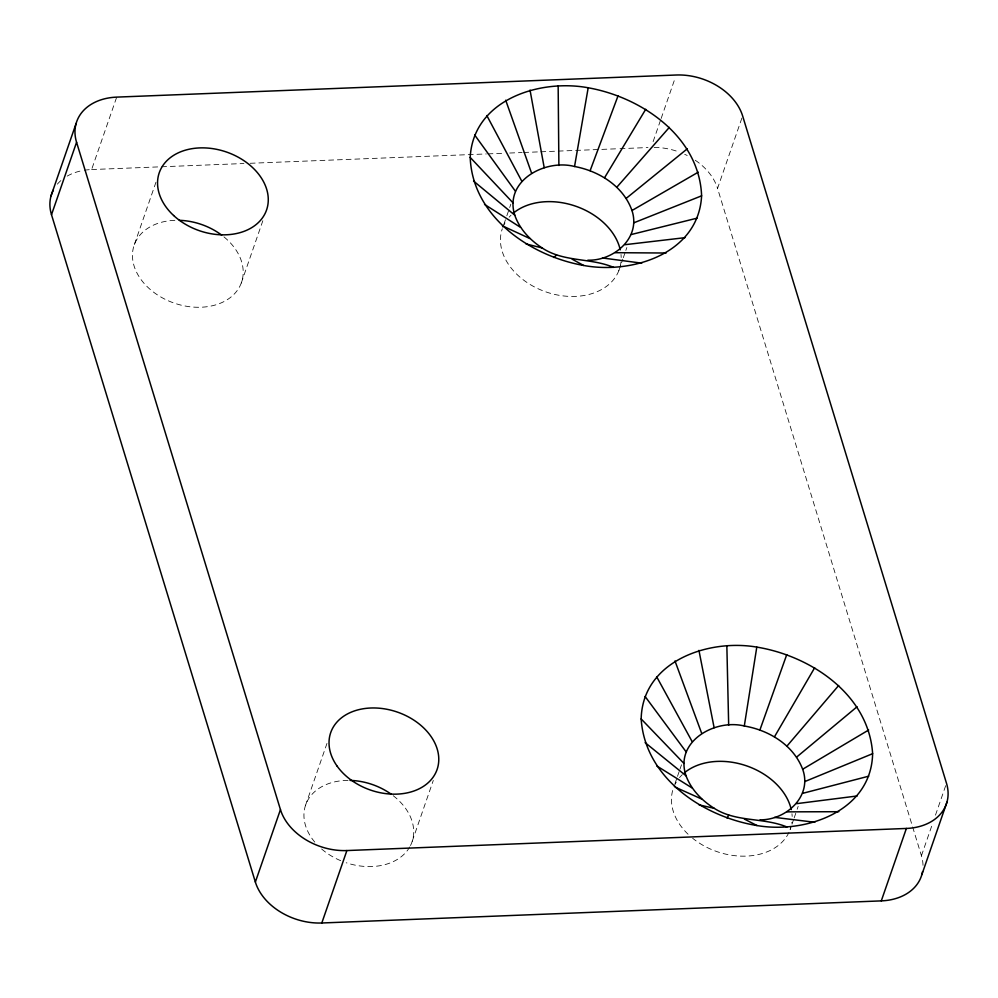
<?xml version="1.0" encoding="UTF-8"?>
<svg xmlns="http://www.w3.org/2000/svg" width="998" height="998" viewBox="0 0 998 998"><rect width="100%" height="100%" fill="white"/><g stroke="black" fill="none" stroke-linecap="round" stroke-linejoin="round"><path stroke-width="0.75" stroke-dasharray="4.99 3.74" d="M84.294 170.259A56.3 41.242 19.1 0 1 91.616 169.548L116.704 97.118M134.381 244.535L155.95 182.247M241.267 283.033L262.836 220.745M503.828 224.475L506.335 217.227M506.834 215.78L510.851 204.191M305.4 805.71L326.97 743.423M653.116 141.641L660.639 119.91M661.15 118.463L675.184 77.906M412.236 841.264L433.294 780.424M618.81 270.72L622.827 259.131M623.326 257.684L625.334 251.895M625.833 250.436L626.844 247.541M923.025 865.353A56.3 41.242 19.1 0 0 921.428 855.723L717.55 188.385L742.125 117.402M674.985 783.605L676.993 777.816M677.492 776.357L679.501 770.568M680 769.121L681.509 764.78M793.647 819.408L790.142 829.55A61.926 45.359 19.1 0 0 791.901 822.327M794.159 817.961L796.666 810.713M797.165 809.266L798.163 806.372M921.428 855.723L932.469 823.861M935.475 815.166L946.503 783.293M91.616 169.548L160.004 166.841M161.564 166.778L243.924 163.522M250.149 163.285L486.375 153.942M487.935 153.879L503.466 153.268M509.691 153.031L522.116 152.532M523.676 152.469L539.219 151.858M540.766 151.796L618.473 148.727M620.032 148.665L648.001 147.554M409.754 846.915A56.3 41.242 19.1 0 1 346.206 862.759M340.692 860.688A56.3 41.242 19.1 0 1 321.181 848.612M314.807 842.137A56.3 41.242 19.1 0 1 348.601 780.386M393.212 795.705A56.3 41.242 19.1 0 1 410.49 845.543M223.951 236.875A56.799 41.617 19.1 0 1 220.995 302.968A56.799 41.617 19.1 0 1 137.35 273.739A56.799 41.617 19.1 0 1 176.484 220.296M789.006 832.282A61.926 45.359 19.1 0 1 692.624 838.245M688.059 834.228A61.926 45.359 19.1 0 1 673.488 787.946M674.024 786.574A61.926 45.359 19.1 0 1 676.806 781.284M679.501 777.629A61.926 45.359 19.1 0 1 682.32 774.635M791.95 813.732A61.926 45.359 19.1 0 1 792.163 816.464M620.968 262.062A61.926 45.359 19.1 0 1 550.784 293.424A61.926 45.359 19.1 0 1 502.306 228.754M502.817 227.369A61.926 45.359 19.1 0 1 506.335 220.783M509.142 217.19A61.926 45.359 19.1 0 1 511.038 215.219M621.006 254.49A61.926 45.359 19.1 0 1 621.18 257.559M654.114 147.392A56.3 41.242 19.1 0 1 679.513 152.145M684.703 154.316A56.3 41.242 19.1 0 1 687.21 155.513M695.244 160.241A56.3 41.242 19.1 0 1 717.55 188.385M57.348 184.156A56.3 41.242 19.1 0 1 61.265 180.251M67.178 176.11A56.3 41.242 19.1 0 1 82.871 170.508"/><path stroke-width="1.5" d="M786.935 826.993C763.345 817.212 736.287 822.477 714.206 808.318C701.844 800.508 691.24 789.705 686.05 775.833C674.274 741.714 714.73 718.66 744.296 725.995L756.796 647.103C810.887 655.911 868.821 694.633 872.626 753.69C871.329 811.349 805.698 833.941 756.983 825.546C702.891 816.738 644.957 778.016 641.165 718.947C642.45 661.3 708.081 638.708 756.796 647.103M613.633 267.402C590.454 257.596 563.695 262.337 542.139 247.953C529.963 240.007 519.596 229.078 514.743 215.144C503.953 180.663 545.158 158.807 574.549 166.491L588.184 87.774C641.889 97.305 699.373 136.776 701.606 195.833C698.575 253.492 632.295 274.512 583.605 265.456C529.913 255.925 472.428 216.466 470.195 157.41C473.227 99.75 539.506 78.73 588.184 87.774M760.027 819.832C785.937 820.256 812.547 796.279 802.654 769.246C793.472 745.032 768.984 730.199 744.296 725.995M587.822 260.191C613.67 260.989 641.128 237.898 631.971 210.516C623.363 186.152 599.074 171.057 574.549 166.491M51.06 195.808L76.135 123.39M51.497 214.707L76.572 142.277A56.3 41.242 19.1 0 1 116.704 97.118L676.195 75.012A56.3 41.242 19.1 0 1 742.637 115.955L946.503 783.293A56.3 41.242 19.1 0 1 906.384 828.452L881.296 900.882L321.805 922.988A56.3 41.242 19.1 0 1 255.363 882.045L51.497 214.707A56.3 41.242 19.1 0 1 53.343 190.082M255.363 882.045L280.45 809.615L76.572 142.277M321.805 922.988L346.892 850.558L906.384 828.452M921.865 874.61L946.94 802.192M759.927 729.925L786.748 654.638M590.13 170.658L618.061 95.771M774.498 736.761L814.667 667.749M604.576 177.706L645.731 109.281M727.031 817.998L728.777 815.141M787.01 746.03L838.657 685.514M616.889 187.15L669.334 127.382M553.74 257.459L556.585 255.001M796.616 757.108L857.07 706.759M626.233 198.34L687.248 148.839M802.654 769.246L868.659 730.012M631.971 210.516L698.251 172.18M804.725 781.596L872.626 753.69M633.718 222.853L701.606 195.833M802.679 793.335L868.709 776.195M631.347 234.505L697.066 218.163M796.666 803.652L857.17 795.98M625.035 244.685L684.965 237.674M787.073 811.861L838.794 811.698M615.192 252.694L666.103 253.018M774.585 817.374L814.842 822.277M602.505 257.983L641.764 263.16M699.111 804.899L714.206 808.318M526.058 243.949L542.139 247.953M675.122 787.123L701.694 799.036M502.456 225.86L529.826 238.522M744.408 819.084L756.983 825.546M572.166 259.181L583.605 265.456M656.709 765.89L692.088 787.958M484.541 204.403L520.482 227.332M645.132 742.637L686.05 775.833M473.539 181.062L514.743 215.144M641.165 718.947L683.979 763.47M470.195 157.41L512.997 202.806M645.082 696.454L686.025 751.731M474.724 135.067L515.367 191.154M656.622 676.669L692.038 741.414M486.837 115.568L521.68 180.987M674.985 660.95L701.631 733.218M505.699 100.212L531.522 172.978M698.937 650.372L714.119 727.704M530.025 90.07L544.209 167.689M726.843 645.644L728.677 725.234M558.156 85.828L558.892 165.468M350.024 780.399A56.3 41.242 19.1 0 1 390.917 794.009M179.341 220.321A56.799 41.617 19.1 0 1 221.693 235.116M684.428 772.776A61.926 45.359 19.1 0 1 746.529 765.84A61.926 45.359 19.1 0 1 791.252 809.578M513.109 213.335A61.926 45.359 19.1 0 1 575.247 206.037A61.926 45.359 19.1 0 1 620.245 249.824M922.551 871.603A56.3 41.242 19.1 0 1 881.296 900.882M346.892 850.558A56.3 41.242 19.1 0 1 280.45 809.615M337.212 766.264A56.3 41.242 19.1 0 0 432.234 778.39A56.3 41.242 19.1 0 0 382.259 708.53A56.3 41.242 19.1 0 0 337.212 766.264M173.615 215.506A56.799 41.617 19.1 0 0 266.341 210.603A56.799 41.617 19.1 0 0 198.764 147.953A56.799 41.617 19.1 0 0 173.615 215.506"/></g></svg>
